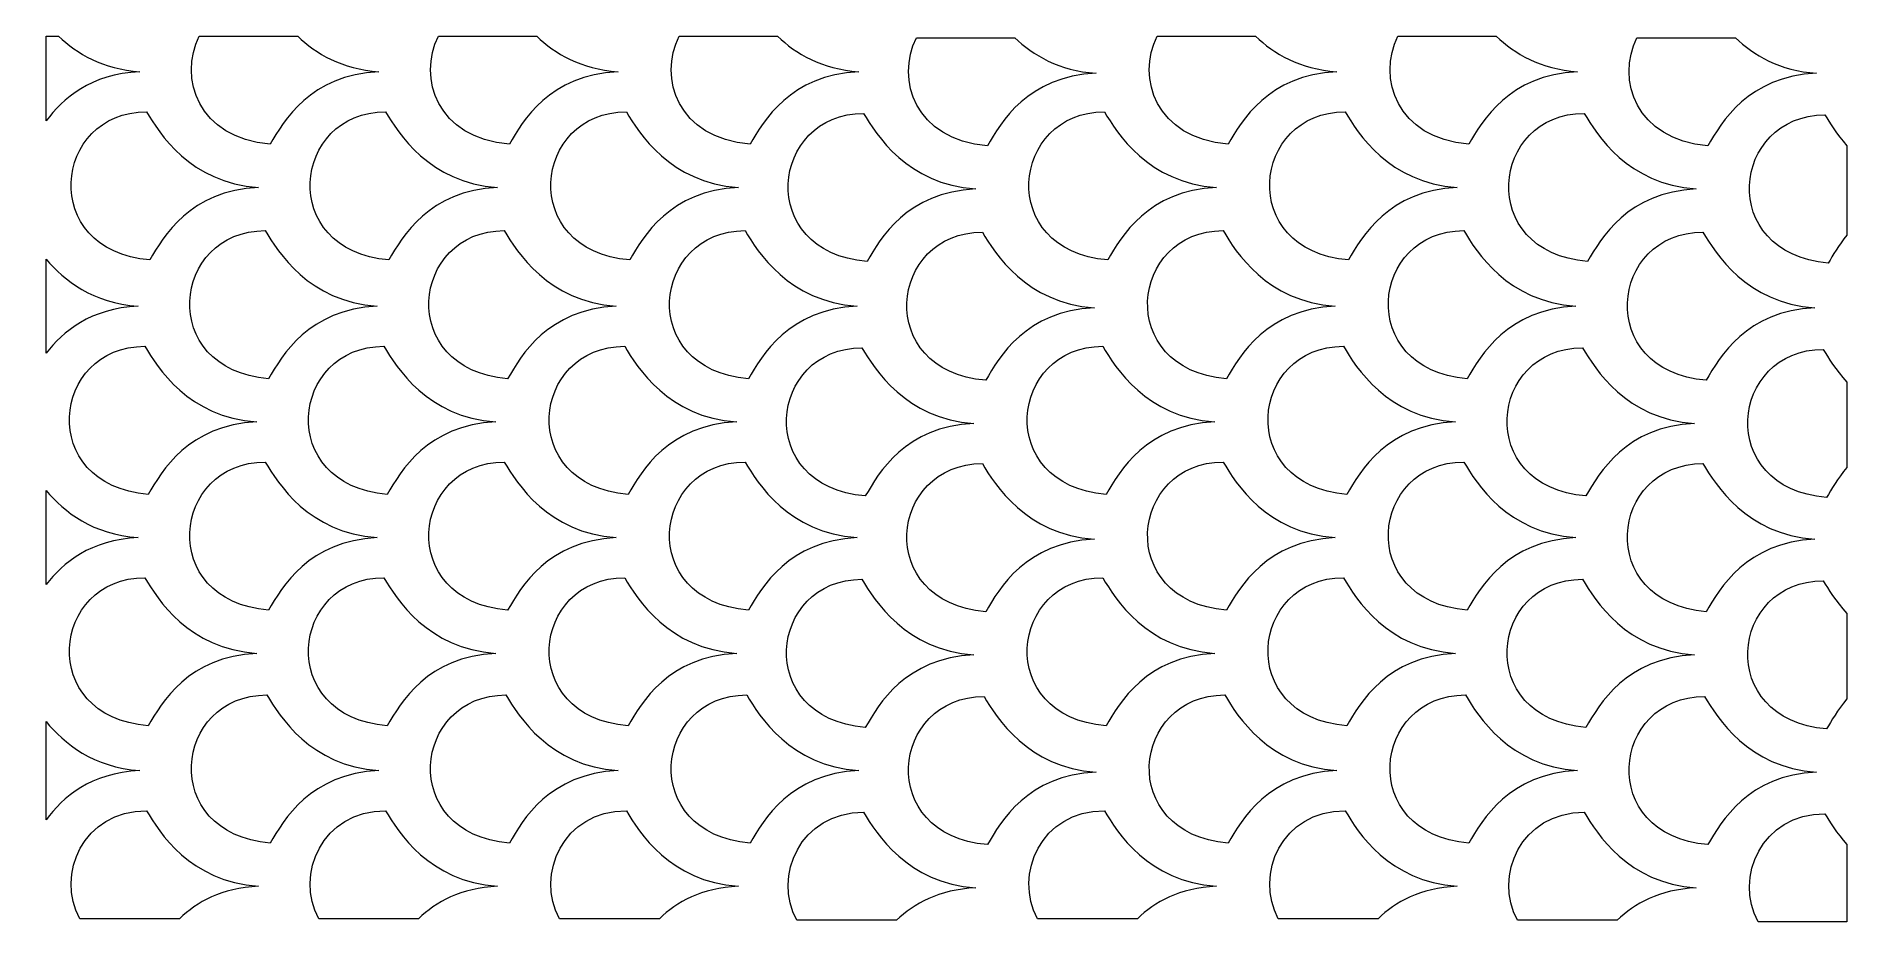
# Model space of a CAD drawing. Header units: millimetres. Extents: x -1213 to 1200, y -590 to 590.
import ezdxf

# ---------------------------------------------------------------- set-up
doc = ezdxf.new("R2010")
doc.units = ezdxf.units.MM
doc.header["$MEASUREMENT"] = 0
doc.layers.add('Layer 1', color=7, linetype='Continuous')

msp = doc.modelspace()

# ---------------------------------------------------------------- linework, layer by layer
at = {"layer": 'Layer 1', "color": 250, "lineweight": 20}
for points, knots in [([(-1075.1256, 542.6911), (-1124.5494, 546.0283), (-1159.254, 566.9745), (-1183.3768, 589.9734), (-1183.3768, 589.9734), (-1200.0477, 589.9734), (-1200.0477, 589.9734), (-1200.0477, 589.9734), (-1200.0477, 477.1683), (-1200.0477, 477.1683), (-1177.8965, 506.8477), (-1140.9965, 539.7275), (-1075.1256, 542.6911)], [0, 0, 0, 0, 0.25, 0.25, 0.25, 0.5, 0.5, 0.5, 0.75, 0.75, 0.75, 1, 1, 1, 1]), ([(-756.4811, 542.6911), (-805.8949, 546.0283), (-840.6062, 566.9775), (-864.7289, 589.9734), (-864.7289, 589.9734), (-995.8981, 589.9734), (-995.8981, 589.9734), (-1023.5854, 534.3012), (-997.9124, 454.051), (-901.3195, 446.0709), (-883.4931, 476.9072), (-847.8406, 538.5797), (-756.4811, 542.6911)], [0, 0, 0, 0, 0.25, 0.25, 0.25, 0.5, 0.5, 0.5, 0.75, 0.75, 0.75, 1, 1, 1, 1]), ([(-437.8364, 542.6911), (-487.2503, 546.0283), (-521.9615, 566.9775), (-546.0842, 589.9734), (-546.0842, 589.9734), (-677.2536, 589.9734), (-677.2536, 589.9734), (-704.9409, 534.3012), (-679.2679, 454.051), (-582.6749, 446.0709), (-564.8486, 476.9072), (-529.1961, 538.5797), (-437.8364, 542.6911)], [0, 0, 0, 0, 0.25, 0.25, 0.25, 0.5, 0.5, 0.5, 0.75, 0.75, 0.75, 1, 1, 1, 1]), ([(-116.9635, 542.6911), (-166.3775, 546.0283), (-201.0886, 566.9775), (-225.2114, 589.9734), (-225.2114, 589.9734), (-356.3806, 589.9734), (-356.3806, 589.9734), (-384.068, 534.3012), (-358.395, 454.051), (-261.8021, 446.0709), (-243.9757, 476.9072), (-208.3232, 538.5797), (-116.9635, 542.6911)], [0, 0, 0, 0, 0.25, 0.25, 0.25, 0.5, 0.5, 0.5, 0.75, 0.75, 0.75, 1, 1, 1, 1]), ([(199.3145, 540.6354), (149.9006, 543.9726), (115.1894, 564.9218), (91.0667, 587.9176), (91.0667, 587.9176), (-40.1025, 587.9176), (-40.1025, 587.9176), (-67.79, 532.2454), (-42.1168, 451.9953), (54.4761, 444.0152), (72.3023, 474.8515), (107.9548, 536.5239), (199.3145, 540.6354)], [0, 0, 0, 0, 0.25, 0.25, 0.25, 0.5, 0.5, 0.5, 0.75, 0.75, 0.75, 1, 1, 1, 1]), ([(520.1874, 542.6911), (470.7734, 546.0283), (436.0623, 566.9775), (411.9395, 589.9734), (411.9395, 589.9734), (280.7703, 589.9734), (280.7703, 589.9734), (253.083, 534.3012), (278.756, 454.051), (375.349, 446.0709), (393.1752, 476.9072), (428.8278, 538.5797), (520.1874, 542.6911)], [0, 0, 0, 0, 0.25, 0.25, 0.25, 0.5, 0.5, 0.5, 0.75, 0.75, 0.75, 1, 1, 1, 1]), ([(841.0602, 542.6911), (791.6463, 546.0283), (756.9351, 566.9775), (732.8124, 589.9734), (732.8124, 589.9734), (601.6432, 589.9734), (601.6432, 589.9734), (573.9559, 534.3012), (599.6289, 454.051), (696.2218, 446.0709), (714.048, 476.9072), (749.7007, 538.5797), (841.0602, 542.6911)], [0, 0, 0, 0, 0.25, 0.25, 0.25, 0.5, 0.5, 0.5, 0.75, 0.75, 0.75, 1, 1, 1, 1]), ([(1159.7049, 540.6354), (1110.291, 543.9726), (1075.5797, 564.9218), (1051.4569, 587.9176), (1051.4569, 587.9176), (920.2877, 587.9176), (920.2877, 587.9176), (892.6004, 532.2454), (918.2734, 451.9953), (1014.8664, 444.0152), (1032.6927, 474.8515), (1068.3452, 536.5239), (1159.7049, 540.6354)], [0, 0, 0, 0, 0.25, 0.25, 0.25, 0.5, 0.5, 0.5, 0.75, 0.75, 0.75, 1, 1, 1, 1]), ([(-916.9175, 388.5099), (-1008.277, 394.6772), (-1049.4132, 461.0715), (-1066.2125, 489.2417), (-1190.9964, 489.2417), (-1211.0509, 304.2242), (-1061.7559, 291.8897), (-1043.9296, 322.7259), (-1008.277, 384.3985), (-916.9175, 388.5099)], [0, 0, 0, 0, 0.333333333, 0.333333333, 0.333333333, 0.666666667, 0.666666667, 0.666666667, 1, 1, 1, 1]), ([(-598.2728, 388.5099), (-689.6325, 394.6772), (-730.7685, 461.0715), (-747.5678, 489.2417), (-872.3517, 489.2417), (-892.4064, 304.2242), (-743.1114, 291.8897), (-725.285, 322.7259), (-689.6325, 384.3985), (-598.2728, 388.5099)], [0, 0, 0, 0, 0.333333333, 0.333333333, 0.333333333, 0.666666667, 0.666666667, 0.666666667, 1, 1, 1, 1]), ([(-277.4, 388.5099), (-368.7596, 394.6772), (-409.8956, 461.0715), (-426.695, 489.2417), (-551.4789, 489.2417), (-571.5335, 304.2242), (-422.2385, 291.8897), (-404.4122, 322.7259), (-368.7596, 384.3985), (-277.4, 388.5099)], [0, 0, 0, 0, 0.333333333, 0.333333333, 0.333333333, 0.666666667, 0.666666667, 0.666666667, 1, 1, 1, 1]), ([(38.8781, 386.4543), (-52.4816, 392.6215), (-93.6176, 459.0158), (-110.4169, 487.1859), (-235.2008, 487.1859), (-255.2553, 302.1685), (-105.9603, 289.834), (-88.1341, 320.6703), (-52.4816, 382.3427), (38.8781, 386.4543)], [0, 0, 0, 0, 0.333333333, 0.333333333, 0.333333333, 0.666666667, 0.666666667, 0.666666667, 1, 1, 1, 1]), ([(359.7509, 388.5099), (268.3913, 394.6772), (227.2553, 461.0715), (210.4559, 489.2417), (85.672, 489.2417), (65.6175, 304.2242), (214.9125, 291.8897), (232.7387, 322.7259), (268.3913, 384.3985), (359.7509, 388.5099)], [0, 0, 0, 0, 0.333333333, 0.333333333, 0.333333333, 0.666666667, 0.666666667, 0.666666667, 1, 1, 1, 1]), ([(680.6238, 388.5099), (589.2643, 394.6772), (548.1281, 461.0715), (531.3288, 489.2417), (406.5449, 489.2417), (386.4904, 304.2242), (535.7854, 291.8897), (553.6116, 322.7259), (589.2643, 384.3985), (680.6238, 388.5099)], [0, 0, 0, 0, 0.333333333, 0.333333333, 0.333333333, 0.666666667, 0.666666667, 0.666666667, 1, 1, 1, 1]), ([(999.2684, 386.4543), (907.9088, 392.6215), (866.7727, 459.0158), (849.9735, 487.1859), (725.1896, 487.1859), (705.1349, 302.1685), (854.4299, 289.834), (872.2563, 320.6703), (907.9088, 382.3427), (999.2684, 386.4543)], [0, 0, 0, 0, 0.333333333, 0.333333333, 0.333333333, 0.666666667, 0.666666667, 0.666666667, 1, 1, 1, 1]), ([(1199.9523, 444.1094), (1186.2337, 459.6747), (1176.9353, 474.9182), (1170.8463, 485.1302), (1046.0624, 485.1302), (1026.0078, 300.1128), (1175.3028, 287.7783), (1181.1517, 297.8931), (1188.9293, 311.3389), (1199.9523, 324.97), (1199.9523, 324.97), (1199.9523, 444.1094), (1199.9523, 444.1094)], [0, 0, 0, 0, 0.25, 0.25, 0.25, 0.5, 0.5, 0.5, 0.75, 0.75, 0.75, 1, 1, 1, 1]), ([(-758.7092, 230.2173), (-850.0689, 236.3845), (-891.205, 302.7789), (-908.0043, 330.949), (-1032.7882, 330.949), (-1052.8428, 145.9316), (-903.5478, 133.5971), (-885.7215, 164.4333), (-850.0689, 226.1058), (-758.7092, 230.2173)], [0, 0, 0, 0, 0.333333333, 0.333333333, 0.333333333, 0.666666667, 0.666666667, 0.666666667, 1, 1, 1, 1]), ([(-440.0647, 230.2173), (-531.4244, 236.3845), (-572.5603, 302.7789), (-589.3597, 330.949), (-714.1436, 330.949), (-734.1981, 145.9316), (-584.9031, 133.5971), (-567.0769, 164.4333), (-531.4244, 226.1058), (-440.0647, 230.2173)], [0, 0, 0, 0, 0.333333333, 0.333333333, 0.333333333, 0.666666667, 0.666666667, 0.666666667, 1, 1, 1, 1]), ([(-119.1918, 230.2173), (-210.5515, 236.3845), (-251.6875, 302.7789), (-268.4869, 330.949), (-393.2708, 330.949), (-413.3253, 145.9316), (-264.0302, 133.5971), (-246.204, 164.4333), (-210.5515, 226.1058), (-119.1918, 230.2173)], [0, 0, 0, 0, 0.333333333, 0.333333333, 0.333333333, 0.666666667, 0.666666667, 0.666666667, 1, 1, 1, 1]), ([(197.0862, 228.1615), (105.7267, 234.3288), (64.5905, 300.7231), (47.7912, 328.8933), (-76.9927, 328.8933), (-97.0472, 143.8758), (52.2478, 131.5413), (70.074, 162.3775), (105.7267, 224.05), (197.0862, 228.1615)], [0, 0, 0, 0, 0.333333333, 0.333333333, 0.333333333, 0.666666667, 0.666666667, 0.666666667, 1, 1, 1, 1]), ([(517.9591, 230.2173), (426.5995, 236.3845), (385.4634, 302.7789), (368.664, 330.949), (243.8801, 330.949), (223.8256, 145.9316), (373.1207, 133.5971), (390.947, 164.4333), (426.5995, 226.1058), (517.9591, 230.2173)], [0, 0, 0, 0, 0.333333333, 0.333333333, 0.333333333, 0.666666667, 0.666666667, 0.666666667, 1, 1, 1, 1]), ([(838.8319, 230.2173), (747.4724, 236.3845), (706.3363, 302.7789), (689.5369, 330.949), (564.7531, 330.949), (544.6985, 145.9316), (693.9935, 133.5971), (711.8198, 164.4333), (747.4724, 226.1058), (838.8319, 230.2173)], [0, 0, 0, 0, 0.333333333, 0.333333333, 0.333333333, 0.666666667, 0.666666667, 0.666666667, 1, 1, 1, 1]), ([(1157.4766, 228.1615), (1066.1169, 234.3288), (1024.981, 300.7231), (1008.1816, 328.8933), (883.3977, 328.8933), (863.343, 143.8758), (1012.6381, 131.5413), (1030.4644, 162.3775), (1066.1169, 224.05), (1157.4766, 228.1615)], [0, 0, 0, 0, 0.333333333, 0.333333333, 0.333333333, 0.666666667, 0.666666667, 0.666666667, 1, 1, 1, 1]), ([(-1077.3539, 230.2173), (-1137.6525, 234.2893), (-1176.0632, 264.585), (-1200.0477, 292.822), (-1200.0477, 292.822), (-1200.0477, 167.6187), (-1200.0477, 167.6187), (-1177.676, 196.4932), (-1141.069, 227.3508), (-1077.3539, 230.2173)], [0, 0, 0, 0, 0.333333333, 0.333333333, 0.333333333, 0.666666667, 0.666666667, 0.666666667, 1, 1, 1, 1]), ([(-919.1457, 76.0361), (-1010.5054, 82.2033), (-1051.6415, 148.5977), (-1068.4407, 176.7678), (-1193.2246, 176.7678), (-1213.2792, -8.2496), (-1063.9842, -20.5841), (-1046.1579, 10.2521), (-1010.5054, 71.9246), (-919.1457, 76.0361)], [0, 0, 0, 0, 0.333333333, 0.333333333, 0.333333333, 0.666666667, 0.666666667, 0.666666667, 1, 1, 1, 1]), ([(-600.5011, 76.0361), (-691.8608, 82.2033), (-732.9968, 148.5977), (-749.7961, 176.7678), (-874.58, 176.7678), (-894.6345, -8.2496), (-745.3397, -20.5841), (-727.5133, 10.2521), (-691.8608, 71.9246), (-600.5011, 76.0361)], [0, 0, 0, 0, 0.333333333, 0.333333333, 0.333333333, 0.666666667, 0.666666667, 0.666666667, 1, 1, 1, 1]), ([(-279.6283, 76.0361), (-370.9879, 82.2033), (-412.1239, 148.5977), (-428.9233, 176.7678), (-553.7072, 176.7678), (-573.7617, -8.2496), (-424.4667, -20.5841), (-406.6405, 10.2521), (-370.9879, 71.9246), (-279.6283, 76.0361)], [0, 0, 0, 0, 0.333333333, 0.333333333, 0.333333333, 0.666666667, 0.666666667, 0.666666667, 1, 1, 1, 1]), ([(36.6498, 73.9803), (-54.7098, 80.1476), (-95.8459, 146.5419), (-112.6452, 174.7121), (-237.4292, 174.7121), (-257.4837, -10.3054), (-108.1886, -22.6399), (-90.3624, 8.1963), (-54.7098, 69.8689), (36.6498, 73.9803)], [0, 0, 0, 0, 0.333333333, 0.333333333, 0.333333333, 0.666666667, 0.666666667, 0.666666667, 1, 1, 1, 1]), ([(357.5226, 76.0361), (266.1631, 82.2033), (225.027, 148.5977), (208.2276, 176.7678), (83.4437, 176.7678), (63.3892, -8.2496), (212.6842, -20.5841), (230.5106, 10.2521), (266.1631, 71.9246), (357.5226, 76.0361)], [0, 0, 0, 0, 0.333333333, 0.333333333, 0.333333333, 0.666666667, 0.666666667, 0.666666667, 1, 1, 1, 1]), ([(678.3955, 76.0361), (587.0359, 82.2033), (545.8998, 148.5977), (529.1005, 176.7678), (404.3166, 176.7678), (384.2621, -8.2496), (533.5571, -20.5841), (551.3834, 10.2521), (587.0359, 71.9246), (678.3955, 76.0361)], [0, 0, 0, 0, 0.333333333, 0.333333333, 0.333333333, 0.666666667, 0.666666667, 0.666666667, 1, 1, 1, 1]), ([(997.0402, 73.9803), (905.6805, 80.1476), (864.5445, 146.5419), (847.7452, 174.7121), (722.9613, 174.7121), (702.9066, -10.3054), (852.2016, -22.6399), (870.028, 8.1963), (905.6805, 69.8689), (997.0402, 73.9803)], [0, 0, 0, 0, 0.333333333, 0.333333333, 0.333333333, 0.666666667, 0.666666667, 0.666666667, 1, 1, 1, 1]), ([(1199.9523, 129.1485), (1185.0026, 145.5672), (1175.0329, 161.9008), (1168.618, 172.6563), (1043.8341, 172.6563), (1023.7795, -12.3611), (1173.0745, -24.6956), (1179.3085, -13.9128), (1187.7378, 0.6505), (1199.9523, 15.1956), (1199.9523, 15.1956), (1199.9523, 129.1485), (1199.9523, 129.1485)], [0, 0, 0, 0, 0.25, 0.25, 0.25, 0.5, 0.5, 0.5, 0.75, 0.75, 0.75, 1, 1, 1, 1]), ([(-758.7092, -78.1451), (-850.0689, -71.9778), (-891.205, -5.5835), (-908.0043, 22.5866), (-1032.7882, 22.5866), (-1052.8428, -162.4308), (-903.5478, -174.7653), (-885.7215, -143.9291), (-850.0689, -82.2565), (-758.7092, -78.1451)], [0, 0, 0, 0, 0.333333333, 0.333333333, 0.333333333, 0.666666667, 0.666666667, 0.666666667, 1, 1, 1, 1]), ([(-440.0647, -78.1451), (-531.4244, -71.9778), (-572.5603, -5.5835), (-589.3597, 22.5866), (-714.1436, 22.5866), (-734.1981, -162.4308), (-584.9031, -174.7653), (-567.0769, -143.9291), (-531.4244, -82.2565), (-440.0647, -78.1451)], [0, 0, 0, 0, 0.333333333, 0.333333333, 0.333333333, 0.666666667, 0.666666667, 0.666666667, 1, 1, 1, 1]), ([(-119.1918, -78.1451), (-210.5515, -71.9778), (-251.6875, -5.5835), (-268.4869, 22.5866), (-393.2708, 22.5866), (-413.3253, -162.4308), (-264.0302, -174.7653), (-246.204, -143.9291), (-210.5515, -82.2565), (-119.1918, -78.1451)], [0, 0, 0, 0, 0.333333333, 0.333333333, 0.333333333, 0.666666667, 0.666666667, 0.666666667, 1, 1, 1, 1]), ([(197.0862, -80.2009), (105.7267, -74.0336), (64.5905, -7.6393), (47.7912, 20.5309), (-76.9927, 20.5309), (-97.0472, -164.4866), (52.2478, -176.8211), (70.074, -145.9849), (105.7267, -84.3123), (197.0862, -80.2009)], [0, 0, 0, 0, 0.333333333, 0.333333333, 0.333333333, 0.666666667, 0.666666667, 0.666666667, 1, 1, 1, 1]), ([(517.9591, -78.1451), (426.5995, -71.9778), (385.4634, -5.5835), (368.664, 22.5866), (243.8801, 22.5866), (223.8256, -162.4308), (373.1207, -174.7653), (390.947, -143.9291), (426.5995, -82.2565), (517.9591, -78.1451)], [0, 0, 0, 0, 0.333333333, 0.333333333, 0.333333333, 0.666666667, 0.666666667, 0.666666667, 1, 1, 1, 1]), ([(838.8319, -78.1451), (747.4724, -71.9778), (706.3363, -5.5835), (689.5369, 22.5866), (564.7531, 22.5866), (544.6985, -162.4308), (693.9935, -174.7653), (711.8198, -143.9291), (747.4724, -82.2565), (838.8319, -78.1451)], [0, 0, 0, 0, 0.333333333, 0.333333333, 0.333333333, 0.666666667, 0.666666667, 0.666666667, 1, 1, 1, 1]), ([(1157.4766, -80.2009), (1066.1169, -74.0336), (1024.981, -7.6393), (1008.1816, 20.5309), (883.3977, 20.5309), (863.343, -164.4866), (1012.6381, -176.8211), (1030.4644, -145.9849), (1066.1169, -84.3123), (1157.4766, -80.2009)], [0, 0, 0, 0, 0.333333333, 0.333333333, 0.333333333, 0.666666667, 0.666666667, 0.666666667, 1, 1, 1, 1]), ([(-1077.3539, -78.1451), (-1137.6525, -74.0731), (-1176.0632, -43.7773), (-1200.0477, -15.5404), (-1200.0477, -15.5404), (-1200.0477, -140.7437), (-1200.0477, -140.7437), (-1177.676, -111.8691), (-1141.069, -81.0116), (-1077.3539, -78.1451)], [0, 0, 0, 0, 0.333333333, 0.333333333, 0.333333333, 0.666666667, 0.666666667, 0.666666667, 1, 1, 1, 1]), ([(-919.1457, -232.3263), (-1010.5054, -226.159), (-1051.6415, -159.7647), (-1068.4407, -131.5946), (-1193.2246, -131.5946), (-1213.2792, -316.612), (-1063.9842, -328.9465), (-1046.1579, -298.1103), (-1010.5054, -236.4377), (-919.1457, -232.3263)], [0, 0, 0, 0, 0.333333333, 0.333333333, 0.333333333, 0.666666667, 0.666666667, 0.666666667, 1, 1, 1, 1]), ([(-600.5011, -232.3263), (-691.8608, -226.159), (-732.9968, -159.7647), (-749.7961, -131.5946), (-874.58, -131.5946), (-894.6345, -316.612), (-745.3397, -328.9465), (-727.5133, -298.1103), (-691.8608, -236.4377), (-600.5011, -232.3263)], [0, 0, 0, 0, 0.333333333, 0.333333333, 0.333333333, 0.666666667, 0.666666667, 0.666666667, 1, 1, 1, 1]), ([(-279.6283, -232.3263), (-370.9879, -226.159), (-412.1239, -159.7647), (-428.9233, -131.5946), (-553.7072, -131.5946), (-573.7617, -316.612), (-424.4667, -328.9465), (-406.6405, -298.1103), (-370.9879, -236.4377), (-279.6283, -232.3263)], [0, 0, 0, 0, 0.333333333, 0.333333333, 0.333333333, 0.666666667, 0.666666667, 0.666666667, 1, 1, 1, 1]), ([(36.6498, -234.3821), (-54.7098, -228.2148), (-95.8459, -161.8205), (-112.6452, -133.6503), (-237.4292, -133.6503), (-257.4837, -318.6678), (-108.1886, -331.0023), (-90.3624, -300.166), (-54.7098, -238.4935), (36.6498, -234.3821)], [0, 0, 0, 0, 0.333333333, 0.333333333, 0.333333333, 0.666666667, 0.666666667, 0.666666667, 1, 1, 1, 1]), ([(357.5226, -232.3263), (266.1631, -226.159), (225.027, -159.7647), (208.2276, -131.5946), (83.4437, -131.5946), (63.3892, -316.612), (212.6842, -328.9465), (230.5106, -298.1103), (266.1631, -236.4377), (357.5226, -232.3263)], [0, 0, 0, 0, 0.333333333, 0.333333333, 0.333333333, 0.666666667, 0.666666667, 0.666666667, 1, 1, 1, 1]), ([(678.3955, -232.3263), (587.0359, -226.159), (545.8998, -159.7647), (529.1005, -131.5946), (404.3166, -131.5946), (384.2621, -316.612), (533.5571, -328.9465), (551.3834, -298.1103), (587.0359, -236.4377), (678.3955, -232.3263)], [0, 0, 0, 0, 0.333333333, 0.333333333, 0.333333333, 0.666666667, 0.666666667, 0.666666667, 1, 1, 1, 1]), ([(997.0402, -234.3821), (905.6805, -228.2148), (864.5445, -161.8205), (847.7452, -133.6503), (722.9613, -133.6503), (702.9066, -318.6678), (852.2016, -331.0023), (870.028, -300.166), (905.6805, -238.4935), (997.0402, -234.3821)], [0, 0, 0, 0, 0.333333333, 0.333333333, 0.333333333, 0.666666667, 0.666666667, 0.666666667, 1, 1, 1, 1]), ([(1199.9523, -179.2139), (1185.0026, -162.7952), (1175.0329, -146.4616), (1168.618, -135.7061), (1043.8341, -135.7061), (1023.7795, -320.7235), (1173.0745, -333.058), (1179.3085, -322.2752), (1187.7378, -307.7119), (1199.9523, -293.1667), (1199.9523, -293.1667), (1199.9523, -179.2139), (1199.9523, -179.2139)], [0, 0, 0, 0, 0.25, 0.25, 0.25, 0.5, 0.5, 0.5, 0.75, 0.75, 0.75, 1, 1, 1, 1]), ([(-756.4811, -388.5632), (-847.8406, -382.396), (-888.9767, -316.0016), (-905.7761, -287.8315), (-1030.5599, -287.8315), (-1050.6145, -472.849), (-901.3195, -485.1835), (-883.4931, -454.3472), (-847.8406, -392.6747), (-756.4811, -388.5632)], [0, 0, 0, 0, 0.333333333, 0.333333333, 0.333333333, 0.666666667, 0.666666667, 0.666666667, 1, 1, 1, 1]), ([(-437.8364, -388.5632), (-529.1961, -382.396), (-570.332, -316.0016), (-587.1314, -287.8315), (-711.9153, -287.8315), (-731.9699, -472.849), (-582.6749, -485.1835), (-564.8486, -454.3472), (-529.1961, -392.6747), (-437.8364, -388.5632)], [0, 0, 0, 0, 0.333333333, 0.333333333, 0.333333333, 0.666666667, 0.666666667, 0.666666667, 1, 1, 1, 1]), ([(-116.9635, -388.5632), (-208.3232, -382.396), (-249.4592, -316.0016), (-266.2585, -287.8315), (-391.0424, -287.8315), (-411.097, -472.849), (-261.8021, -485.1835), (-243.9757, -454.3472), (-208.3232, -392.6747), (-116.9635, -388.5632)], [0, 0, 0, 0, 0.333333333, 0.333333333, 0.333333333, 0.666666667, 0.666666667, 0.666666667, 1, 1, 1, 1]), ([(520.1874, -388.5632), (428.8278, -382.396), (387.6917, -316.0016), (370.8923, -287.8315), (246.1084, -287.8315), (226.0539, -472.849), (375.349, -485.1835), (393.1752, -454.3472), (428.8278, -392.6747), (520.1874, -388.5632)], [0, 0, 0, 0, 0.333333333, 0.333333333, 0.333333333, 0.666666667, 0.666666667, 0.666666667, 1, 1, 1, 1]), ([(841.0602, -388.5632), (749.7007, -382.396), (708.5646, -316.0016), (691.7652, -287.8315), (566.9813, -287.8315), (546.9268, -472.849), (696.2218, -485.1835), (714.048, -454.3472), (749.7007, -392.6747), (841.0602, -388.5632)], [0, 0, 0, 0, 0.333333333, 0.333333333, 0.333333333, 0.666666667, 0.666666667, 0.666666667, 1, 1, 1, 1]), ([(199.3145, -390.6189), (107.9548, -384.4517), (66.8189, -318.0574), (50.0195, -289.8872), (-74.7644, -289.8872), (-94.8189, -474.9047), (54.4761, -487.2391), (72.3023, -456.4029), (107.9548, -394.7305), (199.3145, -390.6189)], [0, 0, 0, 0, 0.333333333, 0.333333333, 0.333333333, 0.666666667, 0.666666667, 0.666666667, 1, 1, 1, 1]), ([(1159.7049, -390.6189), (1068.3452, -384.4517), (1027.2091, -318.0574), (1010.4099, -289.8872), (885.626, -289.8872), (865.5714, -474.9047), (1014.8664, -487.2391), (1032.6927, -456.4029), (1068.3452, -394.7305), (1159.7049, -390.6189)], [0, 0, 0, 0, 0.333333333, 0.333333333, 0.333333333, 0.666666667, 0.666666667, 0.666666667, 1, 1, 1, 1]), ([(-1075.1256, -388.5632), (-1137.3299, -384.3637), (-1176.2377, -352.2521), (-1200.0477, -323.2894), (-1200.0477, -323.2894), (-1200.0477, -454.0861), (-1200.0477, -454.0861), (-1177.8965, -424.4067), (-1140.9965, -391.5269), (-1075.1256, -388.5632)], [0, 0, 0, 0, 0.333333333, 0.333333333, 0.333333333, 0.666666667, 0.666666667, 0.666666667, 1, 1, 1, 1]), ([(-916.9175, -542.7444), (-1008.277, -536.5772), (-1049.4132, -470.1828), (-1066.2125, -442.0127), (-1150.9366, -442.0127), (-1187.3461, -527.2913), (-1155.2812, -585.9151), (-1155.2812, -585.9151), (-1022.2228, -585.9151), (-1022.2228, -585.9151), (-999.4101, -564.0095), (-966.3116, -544.9671), (-916.9175, -542.7444)], [0, 0, 0, 0, 0.25, 0.25, 0.25, 0.5, 0.5, 0.5, 0.75, 0.75, 0.75, 1, 1, 1, 1]), ([(-598.2728, -542.7444), (-689.6325, -536.5772), (-730.7685, -470.1828), (-747.5678, -442.0127), (-832.292, -442.0127), (-868.7016, -527.2913), (-836.6367, -585.9151), (-836.6367, -585.9151), (-703.5782, -585.9151), (-703.5782, -585.9151), (-680.7654, -564.0095), (-647.667, -544.9671), (-598.2728, -542.7444)], [0, 0, 0, 0, 0.25, 0.25, 0.25, 0.5, 0.5, 0.5, 0.75, 0.75, 0.75, 1, 1, 1, 1]), ([(-277.4, -542.7444), (-368.7596, -536.5772), (-409.8956, -470.1828), (-426.695, -442.0127), (-511.4192, -442.0127), (-547.8287, -527.2913), (-515.7638, -585.9151), (-515.7638, -585.9151), (-382.7054, -585.9151), (-382.7054, -585.9151), (-359.8925, -564.0095), (-326.7941, -544.9671), (-277.4, -542.7444)], [0, 0, 0, 0, 0.25, 0.25, 0.25, 0.5, 0.5, 0.5, 0.75, 0.75, 0.75, 1, 1, 1, 1]), ([(38.8781, -544.8001), (-52.4816, -538.6329), (-93.6176, -472.2386), (-110.4169, -444.0684), (-195.1411, -444.0684), (-231.5507, -529.3471), (-199.4858, -587.9709), (-199.4858, -587.9709), (-66.4272, -587.9709), (-66.4272, -587.9709), (-43.6145, -566.0651), (-10.5161, -547.0229), (38.8781, -544.8001)], [0, 0, 0, 0, 0.25, 0.25, 0.25, 0.5, 0.5, 0.5, 0.75, 0.75, 0.75, 1, 1, 1, 1]), ([(359.7509, -542.7444), (268.3913, -536.5772), (227.2553, -470.1828), (210.4559, -442.0127), (125.7317, -442.0127), (89.3222, -527.2913), (121.3871, -585.9151), (121.3871, -585.9151), (254.4457, -585.9151), (254.4457, -585.9151), (277.2584, -564.0095), (310.3567, -544.9671), (359.7509, -542.7444)], [0, 0, 0, 0, 0.25, 0.25, 0.25, 0.5, 0.5, 0.5, 0.75, 0.75, 0.75, 1, 1, 1, 1]), ([(680.6238, -542.7444), (589.2643, -536.5772), (548.1281, -470.1828), (531.3288, -442.0127), (446.6046, -442.0127), (410.195, -527.2913), (442.2599, -585.9151), (442.2599, -585.9151), (575.3185, -585.9151), (575.3185, -585.9151), (598.1312, -564.0095), (631.2296, -544.9671), (680.6238, -542.7444)], [0, 0, 0, 0, 0.25, 0.25, 0.25, 0.5, 0.5, 0.5, 0.75, 0.75, 0.75, 1, 1, 1, 1]), ([(999.2684, -544.8001), (907.9088, -538.6329), (866.7727, -472.2386), (849.9735, -444.0684), (765.2493, -444.0684), (728.8397, -529.3471), (760.9046, -587.9709), (760.9046, -587.9709), (893.9631, -587.9709), (893.9631, -587.9709), (916.7758, -566.0651), (949.8743, -547.0229), (999.2684, -544.8001)], [0, 0, 0, 0, 0.25, 0.25, 0.25, 0.5, 0.5, 0.5, 0.75, 0.75, 0.75, 1, 1, 1, 1]), ([(1199.9523, -487.1451), (1186.2337, -471.5796), (1176.9353, -456.3362), (1170.8463, -446.1242), (1086.1221, -446.1242), (1049.7126, -531.4029), (1081.7775, -590.0266), (1081.7775, -590.0266), (1199.9523, -590.0266), (1199.9523, -590.0266), (1199.9523, -590.0266), (1199.9523, -487.1451), (1199.9523, -487.1451)], [0, 0, 0, 0, 0.25, 0.25, 0.25, 0.5, 0.5, 0.5, 0.75, 0.75, 0.75, 1, 1, 1, 1])]:
    msp.add_open_spline(points, degree=3, knots=knots, dxfattribs=at)

doc.saveas('drawing.dxf')
